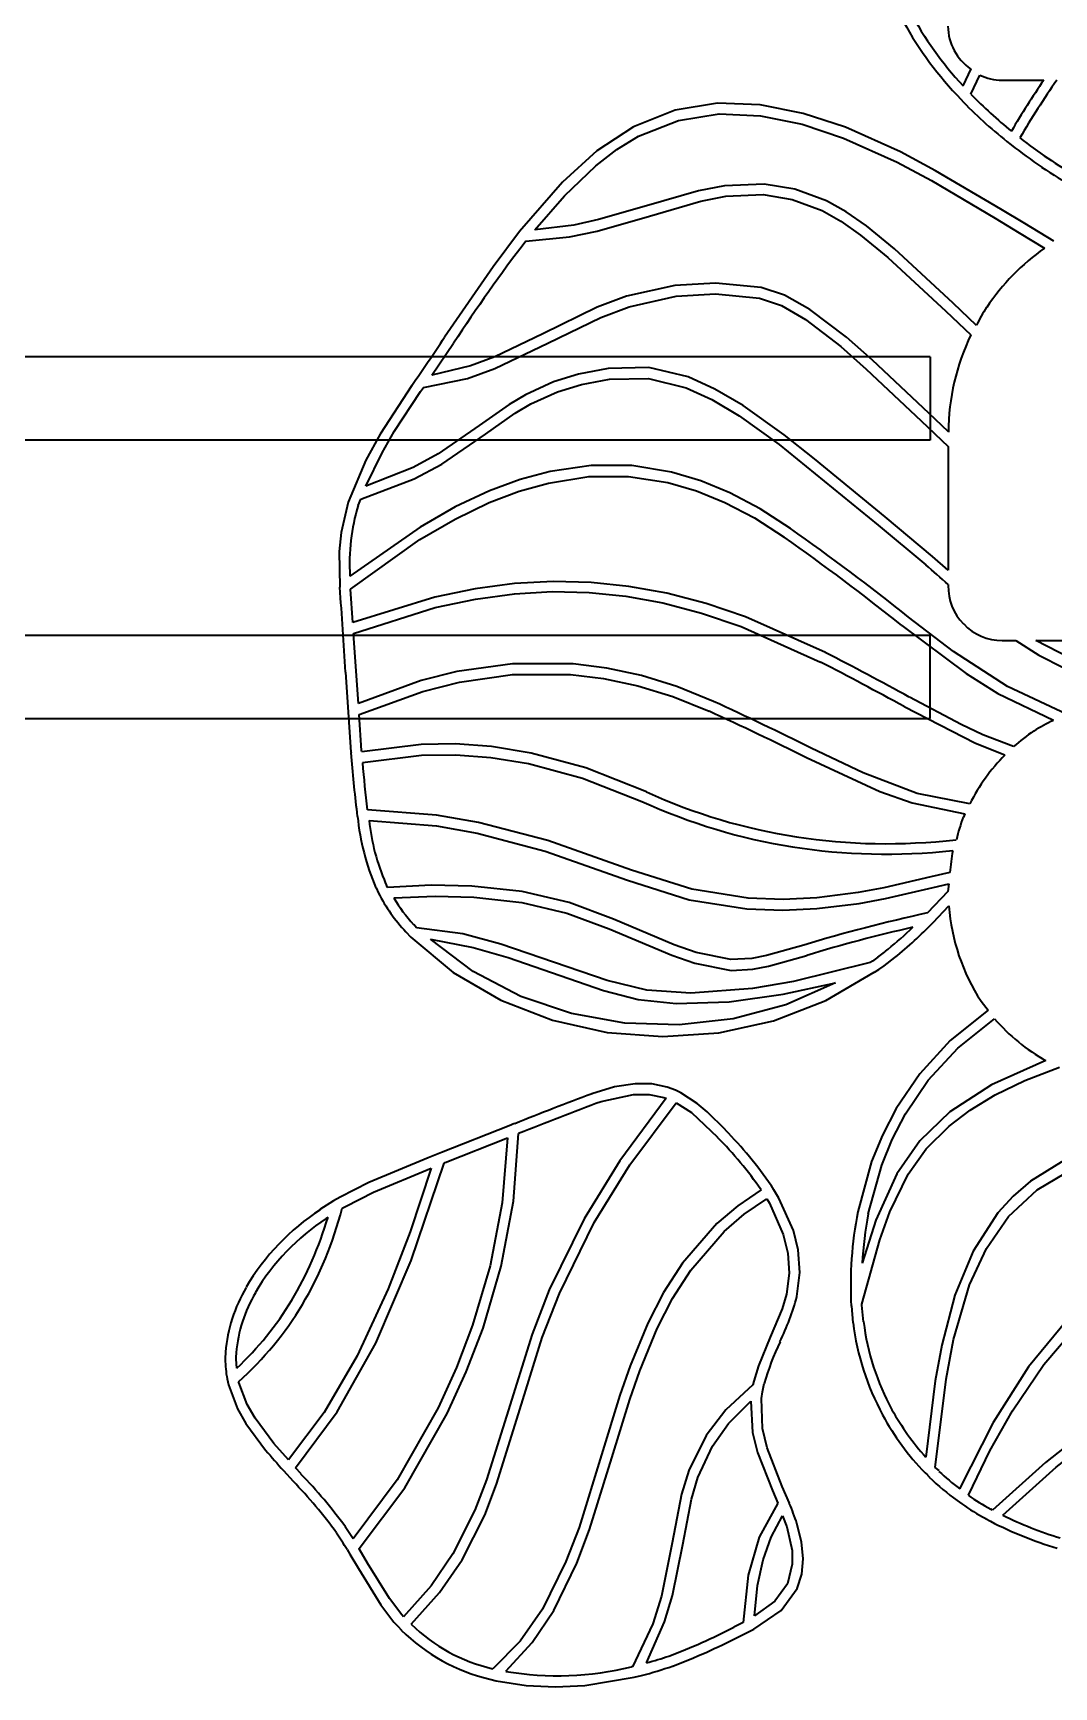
# Model space of a CAD drawing. Extents: x 384 to 891, y 188 to 696.
# Drawn here: x 563.69 to 571.03, y 412.27 to 424.15 of the extents above; entities that cross this region are included whole.
import ezdxf

# ---------------------------------------------------------------- set-up
doc = ezdxf.new("R2010")
doc.units = 0

msp = doc.modelspace()

# ---------------------------------------------------------------- linework, layer by layer
at = {"color": 7, "lineweight": 35, "ltscale": 0.003319}
msp.add_line((570.43, 423.895), (570.374, 423.774), dxfattribs=at)
at = {"color": 7, "lineweight": 35, "ltscale": 0.003777}
msp.add_line((570.431, 423.714), (570.495, 423.851), dxfattribs=at)
at = {"color": 7, "lineweight": 35, "ltscale": 0.007486}
msp.add_line((570.656, 423.814), (570.955, 423.814), dxfattribs=at)
at = {"color": 7, "lineweight": 35, "ltscale": 0.001069}
msp.add_line((570.329, 423.709), (570.358, 423.677), dxfattribs=at)
at = {"color": 7, "lineweight": 35, "ltscale": 0.001004}
msp.add_line((570.689, 423.375), (570.72, 423.35), dxfattribs=at)
at = {"color": 7, "lineweight": 35, "ltscale": 0.005028}
msp.add_line((570.606, 422.822), (570.778, 422.718), dxfattribs=at)
at = {"color": 7, "lineweight": 35, "ltscale": 0.00502}
msp.add_line((570.818, 422.784), (570.646, 422.888), dxfattribs=at)
at = {"color": 7, "lineweight": 35, "ltscale": 0.005312}
msp.add_line((570.778, 422.718), (570.96, 422.608), dxfattribs=at)
at = {"color": 7, "lineweight": 35, "ltscale": 0.006138}
msp.add_line((571.028, 422.657), (570.818, 422.784), dxfattribs=at)
at = {"color": 7, "lineweight": 35, "ltscale": 0.005782}
msp.add_line((570.471, 422.053), (570.303, 422.212), dxfattribs=at)
at = {"color": 7, "lineweight": 35, "ltscale": 0.006257}
msp.add_line((570.25, 422.156), (570.431, 421.984), dxfattribs=at)
at = {"color": 7, "lineweight": 35, "ltscale": 0.006939}
msp.add_line((566.557, 421.695), (566.713, 421.924), dxfattribs=at)
at = {"color": 7, "lineweight": 35, "ltscale": 0.479291}
for p, q in [((570.139, 421.827), (550.967, 421.827)), ((570.139, 421.227), (550.967, 421.227)), ((550.967, 419.827), (570.139, 419.827)), ((550.967, 419.227), (570.139, 419.227))]:
    msp.add_line(p, q, dxfattribs=at)
at = {"color": 7, "lineweight": 35, "ltscale": 0.0075}
for p, q in [((570.139, 421.827), (570.139, 421.527)), ((570.139, 421.527), (570.139, 421.227)), ((570.139, 419.527), (570.139, 419.827)), ((570.139, 419.227), (570.139, 419.527))]:
    msp.add_line(p, q, dxfattribs=at)
at = {"color": 7, "lineweight": 35, "ltscale": 0.000927491}
msp.add_line((566.476, 421.577), (566.497, 421.607), dxfattribs=at)
at = {"color": 7, "lineweight": 35, "ltscale": 0.004878}
msp.add_line((570.269, 421.287), (570.128, 421.422), dxfattribs=at)
at = {"color": 7, "lineweight": 35, "ltscale": 0.006665}
msp.add_line((570.074, 421.366), (570.267, 421.182), dxfattribs=at)
at = {"color": 7, "lineweight": 35, "ltscale": 0.02224}
msp.add_line((570.267, 421.182), (570.267, 420.293), dxfattribs=at)
at = {"color": 7, "lineweight": 35, "ltscale": 0.001253}
msp.add_line((566.028, 420.759), (566.047, 420.805), dxfattribs=at)
at = {"color": 7, "lineweight": 35, "ltscale": 0.011112}
msp.add_line((570.155, 420.391), (569.814, 420.676), dxfattribs=at)
at = {"color": 7, "lineweight": 35, "ltscale": 0.01112}
msp.add_line((569.764, 420.617), (570.106, 420.332), dxfattribs=at)
at = {"color": 7, "lineweight": 35, "ltscale": 0.003733}
msp.add_line((570.267, 420.293), (570.155, 420.391), dxfattribs=at)
at = {"color": 7, "lineweight": 35, "ltscale": 0.00014267}
msp.add_line((570.267, 420.19), (570.267, 420.184), dxfattribs=at)
at = {"color": 7, "lineweight": 35, "ltscale": 0.005979}
msp.add_line((565.989, 419.919), (565.973, 420.158), dxfattribs=at)
at = {"color": 7, "lineweight": 35, "ltscale": 0.006841}
msp.add_line((566.013, 419.567), (565.995, 419.84), dxfattribs=at)
at = {"color": 7, "lineweight": 35, "ltscale": 0.00248}
msp.add_line((570.656, 419.788), (570.755, 419.788), dxfattribs=at)
at = {"color": 7, "lineweight": 35, "ltscale": 0.033083}
msp.add_line((570.898, 419.788), (572.221, 419.788), dxfattribs=at)
at = {"color": 7, "lineweight": 35, "ltscale": 0.005767}
msp.add_line((566.029, 419.337), (566.013, 419.567), dxfattribs=at)
at = {"color": 7, "lineweight": 35, "ltscale": 0.006462}
msp.add_line((566.052, 418.998), (566.034, 419.256), dxfattribs=at)
at = {"color": 7, "lineweight": 35, "ltscale": 0.000686682}
msp.add_line((565.976, 418.981), (565.978, 418.954), dxfattribs=at)
at = {"color": 7, "lineweight": 35, "ltscale": 0.000257372}
msp.add_line((566.054, 418.988), (566.052, 418.998), dxfattribs=at)
at = {"color": 7, "lineweight": 35, "ltscale": 0.000655107}
msp.add_line((570.388, 418.543), (570.377, 418.52), dxfattribs=at)
at = {"color": 7, "lineweight": 35, "ltscale": 0.003542}
msp.add_line((570.28, 418.121), (570.142, 418.09), dxfattribs=at)
at = {"color": 7, "lineweight": 35, "ltscale": 0.001043}
msp.add_line((566.156, 418.012), (566.173, 417.974), dxfattribs=at)
at = {"color": 7, "lineweight": 35, "ltscale": 0.000787373}
msp.add_line((566.239, 418.015), (566.226, 418.044), dxfattribs=at)
at = {"color": 7, "lineweight": 35, "ltscale": 0.005316}
msp.add_line((570.266, 417.984), (570.119, 417.831), dxfattribs=at)
at = {"color": 7, "lineweight": 35, "ltscale": 0.002864}
msp.add_line((570.16, 418.015), (570.272, 418.04), dxfattribs=at)
at = {"color": 7, "lineweight": 35, "ltscale": 0.001406}
msp.add_line((570.272, 418.04), (570.266, 417.984), dxfattribs=at)
at = {"color": 7, "lineweight": 35, "ltscale": 0.00411}
msp.add_line((570.159, 417.762), (570.273, 417.881), dxfattribs=at)
at = {"color": 7, "lineweight": 35, "ltscale": 0.001277}
msp.add_line((566.371, 417.695), (566.406, 417.658), dxfattribs=at)
at = {"color": 7, "lineweight": 35, "ltscale": 0.000762996}
msp.add_line((566.448, 417.725), (566.427, 417.747), dxfattribs=at)
at = {"color": 7, "lineweight": 35, "ltscale": 0.000440827}
msp.add_line((569.723, 417.485), (569.708, 417.476), dxfattribs=at)
at = {"color": 7, "lineweight": 35, "ltscale": 0.001194}
msp.add_line((569.762, 417.514), (569.723, 417.485), dxfattribs=at)
at = {"color": 7, "lineweight": 35, "ltscale": 0.002441}
msp.add_line((569.807, 417.452), (569.885, 417.511), dxfattribs=at)
at = {"color": 7, "lineweight": 35, "ltscale": 4.36945e-05}
msp.add_line((569.737, 417.405), (569.739, 417.405), dxfattribs=at)
at = {"color": 7, "lineweight": 35, "ltscale": 0.000896145}
msp.add_line((569.739, 417.405), (569.769, 417.424), dxfattribs=at)
at = {"color": 7, "lineweight": 35, "ltscale": 0.001181}
msp.add_line((569.769, 417.424), (569.807, 417.452), dxfattribs=at)
at = {"color": 7, "lineweight": 35, "ltscale": 0.002039}
msp.add_line((570.504, 417.196), (570.554, 417.132), dxfattribs=at)
at = {"color": 7, "lineweight": 35, "ltscale": 0.000441565}
msp.add_line((568.225, 416.506), (568.242, 416.5), dxfattribs=at)
at = {"color": 7, "lineweight": 35, "ltscale": 0.001614}
msp.add_line((568.309, 416.557), (568.248, 416.579), dxfattribs=at)
at = {"color": 7, "lineweight": 35, "ltscale": 0.001037}
msp.add_line((568.346, 416.538), (568.309, 416.557), dxfattribs=at)
at = {"color": 7, "lineweight": 35, "ltscale": 0.013129}
msp.add_line((567.114, 416.302), (566.626, 416.109), dxfattribs=at)
at = {"color": 7, "lineweight": 35, "ltscale": 0.001038}
msp.add_line((567.152, 416.317), (567.114, 416.302), dxfattribs=at)
at = {"color": 7, "lineweight": 35, "ltscale": 0.012042}
msp.add_line((566.654, 416.037), (567.102, 416.214), dxfattribs=at)
at = {"color": 7, "lineweight": 35, "ltscale": 0.002536}
msp.add_line((566.626, 416.109), (566.531, 416.071), dxfattribs=at)
at = {"color": 7, "lineweight": 35, "ltscale": 0.000214504}
msp.add_line((566.646, 416.034), (566.654, 416.037), dxfattribs=at)
at = {"color": 7, "lineweight": 35, "ltscale": 0.000946539}
msp.add_line((569.016, 415.842), (568.995, 415.874), dxfattribs=at)
at = {"color": 7, "lineweight": 35, "ltscale": 0.001736}
msp.add_line((569.051, 415.782), (569.016, 415.842), dxfattribs=at)
at = {"color": 7, "lineweight": 35, "ltscale": 0.00291}
msp.add_line((565.851, 415.762), (565.753, 415.699), dxfattribs=at)
at = {"color": 7, "lineweight": 35, "ltscale": 0.001365}
msp.add_line((565.899, 415.789), (565.851, 415.762), dxfattribs=at)
at = {"color": 7, "lineweight": 35, "ltscale": 0.000653156}
msp.add_line((565.914, 415.71), (565.937, 415.722), dxfattribs=at)
at = {"color": 7, "lineweight": 35, "ltscale": 0.00096837}
msp.add_line((568.964, 415.778), (568.984, 415.745), dxfattribs=at)
at = {"color": 7, "lineweight": 35, "ltscale": 0.000443556}
msp.add_line((565.797, 415.636), (565.812, 415.646), dxfattribs=at)
at = {"color": 7, "lineweight": 35, "ltscale": 0.003038}
msp.add_line((569.572, 415.007), (569.583, 414.886), dxfattribs=at)
at = {"color": 7, "lineweight": 35, "ltscale": 0.000173194}
msp.add_line((569.648, 415.013), (569.648, 415.02), dxfattribs=at)
at = {"color": 7, "lineweight": 35, "ltscale": 0.002995}
msp.add_line((569.66, 414.894), (569.648, 415.013), dxfattribs=at)
at = {"color": 7, "lineweight": 35, "ltscale": 0.001172}
msp.add_line((565.075, 414.675), (565.073, 414.629), dxfattribs=at)
at = {"color": 7, "lineweight": 35, "ltscale": 6.8817e-05}
msp.add_line((565.073, 414.629), (565.073, 414.626), dxfattribs=at)
at = {"color": 7, "lineweight": 35, "ltscale": 0.001656}
msp.add_line((565.156, 414.56), (565.15, 414.626), dxfattribs=at)
at = {"color": 7, "lineweight": 35, "ltscale": 0.001119}
msp.add_line((565.086, 414.484), (565.095, 414.44), dxfattribs=at)
at = {"color": 7, "lineweight": 35, "ltscale": 0.000145151}
msp.add_line((565.17, 414.458), (565.169, 414.463), dxfattribs=at)
at = {"color": 7, "lineweight": 35, "ltscale": 0.000701906}
msp.add_line((568.871, 414.467), (568.865, 414.44), dxfattribs=at)
at = {"color": 7, "lineweight": 35, "ltscale": 0.001202}
msp.add_line((568.926, 414.343), (568.933, 414.391), dxfattribs=at)
at = {"color": 7, "lineweight": 35, "ltscale": 0.001509}
msp.add_line((568.933, 414.391), (568.946, 414.45), dxfattribs=at)
at = {"color": 7, "lineweight": 35, "ltscale": 0.003962}
msp.add_line((565.526, 413.901), (565.422, 414.02), dxfattribs=at)
at = {"color": 7, "lineweight": 35, "ltscale": 0.002553}
msp.add_line((565.492, 413.824), (565.561, 413.748), dxfattribs=at)
at = {"color": 7, "lineweight": 35, "ltscale": 0.001452}
msp.add_line((565.617, 413.8), (565.578, 413.843), dxfattribs=at)
at = {"color": 7, "lineweight": 35, "ltscale": 0.00053904}
msp.add_line((570.102, 413.808), (570.119, 413.794), dxfattribs=at)
at = {"color": 7, "lineweight": 35, "ltscale": 6.97412e-05}
msp.add_line((570.119, 413.794), (570.118, 413.791), dxfattribs=at)
at = {"color": 7, "lineweight": 35, "ltscale": 0.000505527}
msp.add_line((570.118, 413.791), (570.133, 413.777), dxfattribs=at)
at = {"color": 7, "lineweight": 35, "ltscale": 0.000847646}
msp.add_line((570.202, 413.826), (570.175, 413.847), dxfattribs=at)
at = {"color": 7, "lineweight": 35, "ltscale": 0.000183126}
msp.add_line((570.201, 413.819), (570.202, 413.826), dxfattribs=at)
at = {"color": 7, "lineweight": 35, "ltscale": 0.002468}
msp.add_line((569.005, 413.681), (569.043, 413.59), dxfattribs=at)
at = {"color": 7, "lineweight": 35, "ltscale": 0.003266}
msp.add_line((569.127, 413.591), (569.075, 413.711), dxfattribs=at)
at = {"color": 7, "lineweight": 35, "ltscale": 0.00101}
msp.add_line((570.333, 413.609), (570.366, 413.585), dxfattribs=at)
at = {"color": 7, "lineweight": 35, "ltscale": 0.000339765}
msp.add_line((570.586, 413.54), (570.574, 413.547), dxfattribs=at)
at = {"color": 7, "lineweight": 35, "ltscale": 0.002596}
msp.add_line((565.991, 413.333), (565.935, 413.42), dxfattribs=at)
at = {"color": 7, "lineweight": 35, "ltscale": 0.002101}
msp.add_line((569.078, 413.499), (569.108, 413.42), dxfattribs=at)
at = {"color": 7, "lineweight": 35, "ltscale": 0.001021}
msp.add_line((570.537, 413.479), (570.573, 413.46), dxfattribs=at)
at = {"color": 7, "lineweight": 35, "ltscale": 0.00099994}
msp.add_line((565.948, 413.257), (565.969, 413.223), dxfattribs=at)
at = {"color": 7, "lineweight": 35, "ltscale": 0.002979}
msp.add_line((565.969, 413.223), (566.029, 413.12), dxfattribs=at)
at = {"color": 7, "lineweight": 35, "ltscale": 2.62522e-05}
msp.add_line((566.035, 413.263), (566.035, 413.264), dxfattribs=at)
at = {"color": 7, "lineweight": 35, "ltscale": 0.003011}
msp.add_line((566.096, 413.159), (566.035, 413.263), dxfattribs=at)
at = {"color": 7, "lineweight": 35, "ltscale": 0.001023}
msp.add_line((566.284, 412.736), (566.312, 412.706), dxfattribs=at)
at = {"color": 7, "lineweight": 35, "ltscale": 0.000963277}
msp.add_line((566.312, 412.706), (566.338, 412.678), dxfattribs=at)
at = {"color": 7, "lineweight": 35, "ltscale": 0.00043474}
msp.add_line((566.354, 412.774), (566.342, 412.787), dxfattribs=at)
at = {"color": 7, "lineweight": 35, "ltscale": 0.0019}
msp.add_line((568.795, 412.732), (568.727, 412.699), dxfattribs=at)
at = {"color": 7, "lineweight": 35, "ltscale": 0.003108}
msp.add_line((568.761, 412.63), (568.872, 412.685), dxfattribs=at)
at = {"color": 7, "lineweight": 35, "ltscale": 0.000101963}
msp.add_line((566.995, 412.399), (566.992, 412.4), dxfattribs=at)
at = {"color": 7, "lineweight": 35, "ltscale": 0.000147484}
msp.add_line((567.998, 412.415), (567.993, 412.414), dxfattribs=at)
at = {"color": 7, "lineweight": 35, "ltscale": 0.001386}
msp.add_line((568.011, 412.339), (568.064, 412.352), dxfattribs=at)
at = {"color": 7, "lineweight": 35, "ltscale": 0.00118}
msp.add_line((566.973, 412.325), (567.019, 412.314), dxfattribs=at)
at = {"color": 7, "lineweight": 35}
for points in [[(570.646, 422.888), (570.177, 423.164), (569.925, 423.299), (569.53, 423.476), (569.225, 423.576), (568.917, 423.637), (568.609, 423.649), (568.305, 423.6), (568.007, 423.48)], [(568.043, 423.413), (568.329, 423.526), (568.622, 423.572), (568.92, 423.559), (569.219, 423.498), (569.516, 423.399), (569.901, 423.225), (570.147, 423.093), (570.606, 422.822)], [(568.007, 423.48), (567.744, 423.306), (567.496, 423.081), (567.188, 422.727), (566.997, 422.473), (566.649, 421.967)], [(567.297, 422.739), (567.51, 422.983), (567.735, 423.198), (567.886, 423.316), (568.043, 423.413)], [(569.394, 422.948), (569.165, 423.032), (568.945, 423.068), (568.66, 423.055), (568.473, 423.02), (568.099, 422.912)], [(568.122, 422.838), (568.491, 422.945), (568.67, 422.98), (568.939, 422.992), (569.146, 422.958), (569.361, 422.878)], [(570.303, 422.212), (569.881, 422.603), (569.68, 422.767), (569.535, 422.869), (569.394, 422.948)], [(567.232, 422.657), (567.547, 422.688), (567.745, 422.729), (568.122, 422.838)], [(568.099, 422.912), (567.756, 422.813), (567.577, 422.773), (567.297, 422.739)], [(569.361, 422.878), (569.497, 422.802), (569.638, 422.702), (569.835, 422.541), (570.25, 422.156)], [(568.925, 422.324), (568.596, 422.356), (568.303, 422.34), (567.956, 422.262), (567.746, 422.183), (567.355, 421.993)], [(567.39, 421.925), (567.771, 422.109), (567.975, 422.186), (568.312, 422.263), (568.595, 422.279), (568.912, 422.248)], [(568.912, 422.248), (569.069, 422.196), (569.242, 422.096), (569.496, 421.901), (569.679, 421.739), (570.074, 421.366)], [(570.128, 421.422), (569.724, 421.802), (569.536, 421.967), (569.274, 422.167), (569.092, 422.27), (568.925, 422.324)], [(567.355, 421.993), (567.011, 421.827), (566.835, 421.761), (566.557, 421.695)], [(566.497, 421.607), (566.814, 421.671), (567.01, 421.742), (567.39, 421.925)], [(567.824, 421.743), (567.611, 421.701), (567.431, 421.646), (567.23, 421.554), (567.113, 421.485), (566.898, 421.333)], [(569.814, 420.676), (569.307, 421.095), (569.089, 421.267), (568.794, 421.476), (568.592, 421.595), (568.4, 421.682), (568.117, 421.749), (567.824, 421.743)], [(566.413, 421.621), (566.185, 421.272), (566.082, 421.084), (565.955, 420.783)], [(566.944, 421.271), (567.156, 421.421), (567.268, 421.488), (567.46, 421.575), (567.632, 421.627), (567.835, 421.666)], [(567.835, 421.666), (568.113, 421.672), (568.384, 421.604), (568.57, 421.519), (568.766, 421.402), (569.054, 421.197), (569.764, 420.617)], [(566.084, 420.898), (566.2, 421.138), (566.287, 421.29), (566.476, 421.577)], [(566.047, 420.805), (566.43, 420.95), (566.629, 421.056), (566.944, 421.271)], [(566.898, 421.333), (566.603, 421.13), (566.424, 421.032), (566.084, 420.898)], [(569.134, 420.593), (568.916, 420.734), (568.699, 420.849), (568.49, 420.936), (568.28, 420.999), (567.994, 421.045), (567.703, 421.047), (567.408, 421.004), (567.192, 420.946), (566.972, 420.864), (566.726, 420.748), (566.473, 420.604), (565.969, 420.251)], [(565.973, 420.158), (566.472, 420.514), (566.725, 420.66), (566.97, 420.779), (567.185, 420.861), (567.395, 420.92), (567.686, 420.966), (567.971, 420.968), (568.253, 420.924), (568.458, 420.865), (568.663, 420.781), (568.876, 420.669), (569.09, 420.531)], [(565.955, 420.783), (565.905, 420.565), (565.892, 420.428), (565.895, 420.172)], [(569.385, 419.702), (568.812, 419.959), (568.528, 420.055), (568.247, 420.128), (567.974, 420.177), (567.702, 420.205), (567.428, 420.212), (567.151, 420.197), (566.868, 420.16), (566.579, 420.101), (565.989, 419.919)], [(565.995, 419.84), (566.582, 420.025), (566.87, 420.086), (567.151, 420.124), (567.421, 420.14), (567.688, 420.134), (567.952, 420.107), (568.218, 420.059), (568.496, 419.986), (568.779, 419.89), (569.35, 419.634)], [(571.119, 419.259), (570.694, 419.457), (570.305, 419.709), (569.983, 419.957)], [(569.935, 419.897), (570.396, 419.551), (570.624, 419.408), (571.024, 419.215)], [(570.755, 419.788), (570.918, 419.684), (571.1, 419.591), (571.375, 419.488), (571.694, 419.418), (572.062, 419.389)], [(572.108, 419.464), (571.864, 419.474), (571.642, 419.503), (571.422, 419.554), (571.224, 419.622), (570.898, 419.788)], [(568.581, 419.35), (568.318, 419.457), (568.063, 419.536), (567.814, 419.59), (567.573, 419.62), (567.137, 419.622), (566.738, 419.565), (566.48, 419.5), (566.029, 419.337)], [(566.034, 419.256), (566.492, 419.423), (566.755, 419.49), (567.137, 419.544), (567.554, 419.544), (567.791, 419.515), (568.038, 419.463), (568.289, 419.385), (568.549, 419.28)], [(570.738, 419.026), (570.517, 419.11), (570.361, 419.184), (569.989, 419.381)], [(569.952, 419.314), (570.463, 419.05), (570.676, 418.966)], [(568.099, 418.702), (567.665, 418.873), (567.271, 418.98), (566.987, 419.026), (566.726, 419.045), (566.48, 419.041), (566.054, 418.988)], [(570.424, 418.615), (570.045, 418.69), (569.657, 418.837), (569.284, 419.016)], [(565.976, 418.987), (565.976, 418.986), (565.977, 418.983), (565.977, 418.982), (565.976, 418.981)], [(566.059, 418.911), (566.484, 418.964), (566.729, 418.967), (566.98, 418.949), (567.253, 418.905), (567.64, 418.8), (568.067, 418.632)], [(569.25, 418.947), (569.777, 418.703), (570.008, 418.622), (570.388, 418.543)], [(567.991, 418.138), (567.39, 418.351), (566.892, 418.48), (566.591, 418.533), (566.094, 418.573)], [(566.106, 418.495), (566.59, 418.456), (566.882, 418.404), (567.371, 418.276), (567.963, 418.066)], [(567.963, 418.066), (568.407, 417.926), (568.821, 417.861), (569.08, 417.851), (569.325, 417.862), (569.629, 417.9), (569.817, 417.935), (570.16, 418.015)], [(570.142, 418.09), (569.806, 418.011), (569.621, 417.977), (569.323, 417.939), (569.083, 417.928), (568.83, 417.938), (568.425, 418.002), (567.991, 418.138)], [(567.863, 417.787), (567.543, 417.906), (567.207, 417.984), (566.845, 418.024), (566.553, 418.03), (566.239, 418.015)], [(566.283, 417.94), (566.582, 417.952), (566.86, 417.945), (567.205, 417.905), (567.527, 417.83), (567.832, 417.717)], [(567.816, 417.345), (567.054, 417.607), (566.781, 417.68), (566.448, 417.725)], [(567.832, 417.717), (568.282, 417.527), (568.447, 417.469), (568.708, 417.418), (568.865, 417.427), (568.977, 417.449), (569.252, 417.526)], [(569.23, 417.6), (568.963, 417.525), (568.856, 417.504), (568.705, 417.496), (568.456, 417.546), (568.298, 417.602), (567.863, 417.787)], [(566.406, 417.658), (566.711, 417.403), (567.054, 417.204), (567.425, 417.06), (567.816, 416.973), (568.217, 416.943), (568.619, 416.97), (569.012, 417.056), (569.388, 417.201), (569.737, 417.405)], [(566.547, 417.642), (566.853, 417.583), (567.106, 417.51), (567.79, 417.273)], [(569.458, 417.329), (569.1, 417.171), (568.723, 417.07), (568.334, 417.027), (567.945, 417.04), (567.562, 417.108), (567.196, 417.231), (566.855, 417.41), (566.547, 417.642)], [(569.708, 417.476), (569.157, 417.339), (568.861, 417.288), (568.418, 417.255), (568.103, 417.276), (567.816, 417.345)], [(567.79, 417.273), (568.04, 417.208), (568.312, 417.18), (568.695, 417.193), (569.083, 417.247), (569.458, 417.329)], [(570.554, 417.132), (570.281, 416.914), (570.063, 416.675), (569.894, 416.425), (569.795, 416.234), (569.717, 416.044), (569.618, 415.684)], [(569.693, 415.669), (569.79, 416.018), (569.865, 416.202), (569.961, 416.387), (570.125, 416.63), (570.337, 416.86), (570.601, 417.071)], [(570.97, 416.771), (570.579, 416.596), (570.28, 416.403), (570.063, 416.194), (569.898, 415.957), (569.748, 415.623), (569.649, 415.315)], [(569.648, 415.02), (569.777, 415.482), (569.848, 415.683), (569.98, 415.954), (570.109, 416.135), (570.274, 416.3), (570.426, 416.415), (570.606, 416.523), (570.819, 416.626), (571.067, 416.724)], [(568.248, 416.579), (568.138, 416.602), (568.019, 416.604), (567.87, 416.582), (567.708, 416.532)], [(567.774, 416.475), (568.007, 416.527), (568.12, 416.527), (568.225, 416.506)], [(568.667, 416.272), (568.536, 416.402), (568.464, 416.462), (568.346, 416.538)], [(568.242, 416.5), (567.909, 416.051), (567.651, 415.634), (567.401, 415.122), (567.278, 414.804), (567.093, 414.215)], [(567.167, 414.193), (567.351, 414.78), (567.474, 415.096), (567.723, 415.606), (567.981, 416.021), (568.314, 416.467)], [(568.314, 416.467), (568.422, 416.397), (568.611, 416.219)], [(567.102, 416.214), (567.063, 415.747), (566.977, 415.296), (566.85, 414.868), (566.734, 414.564), (566.602, 414.276), (566.307, 413.759), (565.991, 413.333)], [(566.035, 413.264), (566.362, 413.701), (566.668, 414.235), (566.805, 414.533), (566.926, 414.848), (567.056, 415.293), (567.144, 415.76), (567.181, 416.246)], [(573.426, 416.143), (572.73, 416.24), (572.131, 416.264), (571.866, 416.25), (571.623, 416.217), (571.333, 416.145), (571.079, 416.041), (570.86, 415.904)], [(570.906, 415.842), (571.177, 416.002), (571.501, 416.113), (571.884, 416.174), (572.207, 416.189), (572.565, 416.176), (572.969, 416.136), (573.412, 416.068)], [(565.578, 413.843), (565.878, 414.247), (566.154, 414.74), (566.408, 415.333), (566.646, 416.034)], [(566.531, 416.071), (566.105, 415.895), (565.899, 415.789)], [(566.553, 415.998), (566.401, 415.54), (566.243, 415.129), (566.021, 414.649), (565.783, 414.242), (565.526, 413.901)], [(565.937, 415.722), (566.137, 415.825), (566.553, 415.998)], [(568.923, 415.842), (568.755, 415.726), (568.606, 415.599), (568.358, 415.314), (568.223, 415.105), (568.109, 414.884), (567.982, 414.576), (567.908, 414.365), (567.777, 413.938)], [(570.86, 415.904), (570.735, 415.796), (570.625, 415.676), (570.447, 415.401), (570.316, 415.085), (570.222, 414.726), (570.175, 414.469), (570.106, 413.921)], [(570.175, 413.847), (570.253, 414.48), (570.307, 414.767), (570.421, 415.158), (570.542, 415.42), (570.702, 415.649), (570.906, 415.842)], [(567.851, 413.916), (567.98, 414.335), (568.051, 414.542), (568.176, 414.844), (568.287, 415.06), (568.418, 415.264), (568.658, 415.542), (568.802, 415.666), (568.964, 415.778)], [(568.984, 415.745), (569.083, 415.52), (569.115, 415.386), (569.125, 415.243), (569.105, 415.093)], [(569.18, 415.075), (569.202, 415.247), (569.189, 415.41), (569.155, 415.549), (569.051, 415.782)], [(574.573, 415.495), (574.051, 415.592), (573.563, 415.655), (573.163, 415.68), (572.787, 415.671), (572.531, 415.642), (572.287, 415.592), (571.977, 415.493), (571.685, 415.352), (571.409, 415.167), (571.118, 414.901), (570.845, 414.57), (570.59, 414.169), (570.35, 413.694)], [(570.413, 413.647), (570.567, 413.967), (570.729, 414.254), (570.955, 414.587), (571.195, 414.867), (571.45, 415.097), (571.72, 415.279), (572.007, 415.418), (572.311, 415.516), (572.551, 415.564), (572.802, 415.592), (573.168, 415.601), (573.556, 415.579), (574.04, 415.516), (574.557, 415.42)], [(569.105, 415.093), (569.074, 414.987), (568.989, 414.782), (568.904, 414.576), (568.871, 414.467)], [(573.96, 414.761), (573.673, 414.797), (573.399, 414.811), (573.136, 414.804), (572.886, 414.78), (572.422, 414.683), (572.004, 414.535), (571.633, 414.35), (571.207, 414.072), (570.967, 413.883), (570.586, 413.54)], [(570.66, 413.504), (571.043, 413.848), (571.278, 414.032), (571.685, 414.297), (572.037, 414.471), (572.431, 414.611), (572.887, 414.706), (573.392, 414.735), (573.663, 414.721), (573.948, 414.685)], [(565.095, 414.44), (565.16, 414.267), (565.22, 414.162), (565.363, 413.971)], [(565.422, 414.02), (565.287, 414.201), (565.23, 414.299), (565.17, 414.458)], [(568.865, 414.44), (568.67, 414.26), (568.528, 414.076), (568.405, 413.826), (568.352, 413.655), (568.284, 413.306)], [(568.36, 413.294), (568.423, 413.619), (568.469, 413.774), (568.573, 413.999), (568.69, 414.163), (568.849, 414.324)], [(568.849, 414.324), (568.862, 414.098), (568.898, 413.954), (569.005, 413.681)], [(569.075, 413.711), (568.967, 413.987), (568.933, 414.126), (568.926, 414.343)], [(567.093, 414.215), (566.951, 413.757), (566.867, 413.539), (566.709, 413.225), (566.553, 412.997), (566.354, 412.774)], [(566.409, 412.72), (566.613, 412.949), (566.774, 413.183), (566.937, 413.505), (567.022, 413.726), (567.167, 414.193)], [(567.777, 413.938), (567.615, 413.416), (567.521, 413.17), (567.352, 412.828), (567.192, 412.599), (566.995, 412.399)], [(567.089, 412.382), (567.279, 412.588), (567.434, 412.818), (567.599, 413.159), (567.691, 413.402), (567.851, 413.916)], [(569.043, 413.59), (568.91, 413.346), (568.831, 413.074), (568.795, 412.732)], [(568.876, 412.78), (568.898, 412.998), (568.937, 413.183), (568.996, 413.347), (569.078, 413.499)], [(569.108, 413.42), (569.146, 413.249), (569.147, 413.153), (569.112, 413.01)], [(569.183, 412.978), (569.215, 413.079), (569.225, 413.19), (569.214, 413.313), (569.181, 413.445)], [(568.284, 413.306), (568.208, 412.922), (568.146, 412.723), (567.998, 412.415)], [(568.099, 412.443), (568.23, 412.737), (568.287, 412.927), (568.36, 413.294)], [(566.029, 413.12), (566.19, 412.859), (566.284, 412.736)], [(566.342, 412.787), (566.252, 412.905), (566.096, 413.159)], [(568.872, 412.685), (569.067, 412.819), (569.183, 412.978)], [(569.112, 413.01), (569.022, 412.887), (568.876, 412.78)], [(567.019, 412.314), (567.236, 412.28), (567.446, 412.27), (567.656, 412.28), (568.011, 412.339)]]:
    msp.add_lwpolyline(points, dxfattribs=at)
for centre, radius, start, end in [((572.25, 425.513), 2.635, 208.0699, 223.2032), ((572.238, 425.509), 2.546, 208.1112, 222.943), ((570.647, 424.208), 0.381, 180.8389, 235.3189), ((570.659, 424.197), 0.383, 244.5539, 269.4135), ((575.953, 420.388), 6.06, 145.5681, 149.6669), ((576.01, 420.357), 6.048, 145.1307, 149.796), ((572.759, 425.977), 3.325, 223.7688, 231.4984), ((572.797, 426.016), 3.301, 224.2162, 231.0689), ((573.112, 426.393), 3.793, 232.1192, 235.8489), ((573.208, 426.535), 4.041, 232.0093, 235.8592), ((573.22, 426.672), 4.163, 236.7802, 244.5784), ((573.097, 426.468), 3.847, 236.6662, 244.3063), ((576.653, 415.443), 11.866, 142.5563, 146.8942), ((571.92, 421.255), 1.659, 125.3763, 146.02), ((571.801, 421.383), 1.49, 147.548, 153.2718), ((571.885, 421.279), 1.616, 154.1221, 179.7322), ((552.537, 431.301), 16.919, 325.1001, 326.5181), ((567.403, 420.344), 1.437, 163.2121, 183.6971), ((558.937, 406.121), 17.704, 51.4, 54.8334), ((558.643, 405.734), 18.113, 51.4342, 54.7767), ((567.002, 416.65), 4.816, 47.3141, 49.8705), ((531.063, 417.498), 34.935, 3.3874, 4.3904), ((570.643, 420.173), 0.375, 178.2388, 225.1376), ((570.655, 420.167), 0.379, 223.2633, 270.1208), ((555.547, 392.981), 30.015, 61.3191, 62.6212), ((555.232, 392.348), 30.799, 61.3718, 62.6436), ((601.872, 421.717), 36, 183.4323, 184.349), ((557.527, 395.223), 26.462, 63.7037, 65.3847), ((557.438, 395.075), 26.711, 63.6731, 65.3431), ((571.653, 417.988), 1.384, 123.7775, 131.3926), ((571.699, 417.813), 1.556, 115.7352, 121.6027), ((575.154, 419.678), 9.205, 184.5131, 187.1972), ((574.876, 419.654), 8.849, 184.8184, 187.0175), ((571.601, 418.035), 1.312, 134.8389, 153.7669), ((567.777, 418.703), 1.763, 185.8005, 203.103), ((567.693, 418.672), 1.597, 186.3421, 203.1682), ((571.545, 418.07), 1.252, 158.9558, 166.7353), ((571.531, 418.038), 1.253, 168.9576, 176.196), ((567.24, 418.52), 1.198, 207.0997, 223.4925), ((567.286, 418.537), 1.167, 210.7649, 222.569), ((572.526, 406.766), 11.324, 102.2719, 106.9189), ((571.717, 417.987), 1.448, 184.2025, 213.101), ((572.664, 406.197), 11.832, 102.9463, 106.7597), ((568.153, 419.649), 2.674, 309.006, 314.0844), ((567.952, 419.899), 3.072, 308.9842, 315.9175), ((569.152, 418.382), 1.061, 305.1023, 310.1506), ((571.604, 417.926), 1.318, 220.4563, 241.2459), ((576.81, 392.211), 25.968, 110.5175, 111.8321), ((576.504, 392.977), 25.067, 110.3811, 111.835), ((566.571, 414.203), 2.944, 34.572, 44.623), ((566.529, 414.172), 2.919, 34.9015, 44.5051), ((566.692, 414.271), 1.708, 123.2977, 149.3645), ((572.29, 415.157), 2.723, 168.8516, 183.1645), ((566.696, 414.267), 1.637, 123.2726, 149.2544), ((572.64, 415.119), 2.997, 169.4345, 176.2679), ((566.144, 414.588), 1.073, 149.0325, 175.3354), ((566.146, 414.588), 0.998, 148.9686, 175.2721), ((567.38, 415.567), 1.867, 334.0467, 344.7016), ((571.422, 415.113), 1.852, 187.0408, 208.6269), ((571.427, 415.114), 1.781, 187.0841, 208.5875), ((570.736, 413.938), 1.862, 154.1549, 164.0479), ((565.835, 414.624), 0.762, 179.8947, 190.6253), ((565.37, 414.639), 0.221, 171.7625, 183.4083), ((571.465, 415.146), 1.829, 208.9092, 222.041), ((571.45, 415.115), 1.878, 208.2817, 224.1232), ((568.685, 416.744), 4.327, 219.8425, 222.4403), ((563.057, 411.321), 3.563, 36.1041, 44.0792), ((571.401, 415.082), 1.82, 225.7991, 234.0436), ((571.395, 415.102), 1.753, 227.0571, 233.4206), ((563.042, 411.31), 3.505, 36.1225, 44.0612), ((567.161, 412.771), 2.129, 18.4309, 22.6277), ((571.485, 415.204), 1.968, 235.3405, 241.2206), ((571.479, 415.192), 1.878, 235.3795, 241.1781), ((571.819, 415.855), 2.7, 242.5154, 253.4502), ((571.848, 415.891), 2.666, 243.5453, 253.091), ((563.948, 412.056), 2.333, 30.9777, 34.4496), ((567.28, 413.618), 1.251, 225.8925, 256.7003), ((567.274, 413.62), 1.328, 225.1763, 256.9261), ((566.673, 416.675), 4.475, 290.7911, 297.3131), ((566.714, 416.584), 4.452, 290.7037, 297.3701), ((567.427, 414.951), 2.597, 285.0104, 288.7623), ((567.46, 414.565), 2.215, 260.3486, 283.9038), ((567.415, 414.881), 2.611, 284.3893, 289.5102)]:
    msp.add_arc(centre, radius, start, end, dxfattribs=at)
for centre, major_axis, ratio, start_param, end_param in [((574.231, 440.712), (-5.389, -22.268), 0.421217, 6.201969, 6.435359), ((574.441, 441.113), (-5.643, -22.736), 0.420352, 6.204798, 6.434325), ((555.906, 422.678), (9.502, -7.968), 0.435956, 6.219659, 6.486267), ((555.639, 423.128), (9.681, -8.397), 0.420486, 6.239147, 6.472296)]:
    msp.add_ellipse(centre, major_axis=major_axis, ratio=ratio, start_param=start_param, end_param=end_param, dxfattribs=at)

doc.saveas('drawing.dxf')
